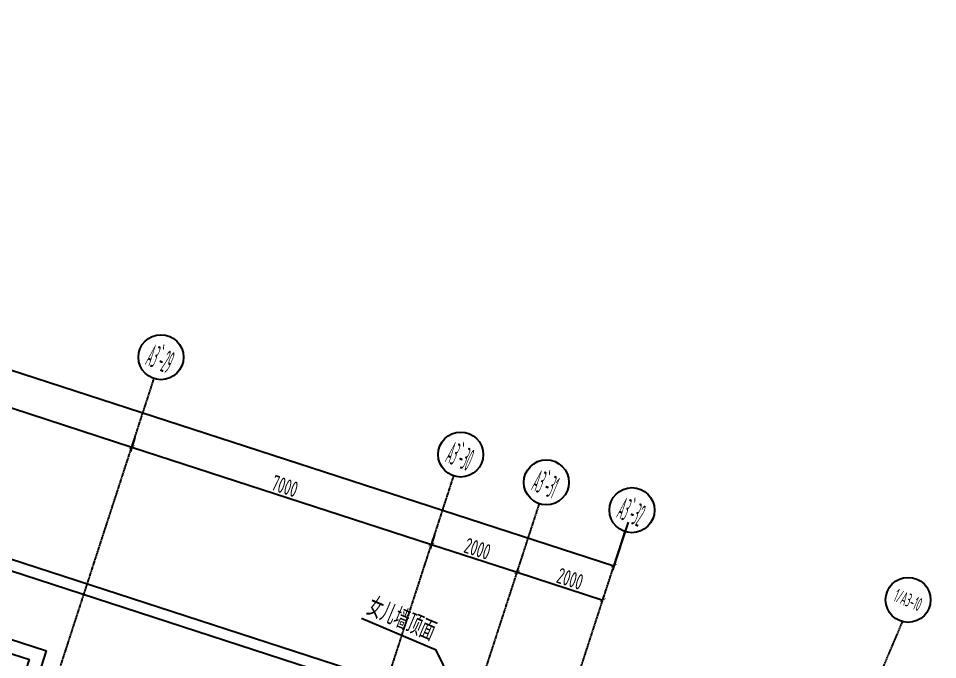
# Model space of a CAD drawing. Extents: x 11778731 to 12222456, y -6694179 to -6314888.
# Drawn here: x 11967860 to 11988277, y -6390687 to -6376440 of the extents above; entities that cross this region are included whole.
import ezdxf
from ezdxf.enums import TextEntityAlignment as Align

# ---------------------------------------------------------------- set-up
doc = ezdxf.new("R2010")
doc.units = 0
doc.header["$LTSCALE"] = 10
doc.header["$MEASUREMENT"] = 0
doc.linetypes.add('A3-RG-axis-100$0$CENTER', pattern=[2, 1.25, -0.25, 0.25, -0.25])
for name, color, linetype in [('A3-RG-axis-100$0$A-DIMS-100', 1, 'Continuous'), ('A3-RG-axis-100$0$A-GRID', 1, 'A3-RG-axis-100$0$CENTER'), ('A3-RG-axis-100$0$A-SYMB', 4, 'Continuous'), ('A3-RI-RF(顶视)$0$A-ROOF-EDGE', 2, 'Continuous'), ('A3-RI-RF(顶视)$0$A3-RM-RF$0$0P-1', 191, 'Continuous'), ('A3-RI-RF(顶视)$0$A3-SYMB-RF-100$0$A-SYMB', 4, 'Continuous'), ('A3-RI-RF(顶视)$0$A3-SYMB-RF-100$0$A-SYMB-AREA', 4, 'Continuous'), ('A3-RI-RF(顶视)$0$A3-SYMB-RF-100$0$A-SYMB-NAME', 4, 'Continuous'), ('A3-RI-RF(顶视)$0$A3-SYMB-RF-100$0$A-SYMB-NAME-E', 4, 'Continuous')]:
    doc.layers.add(name, color=color, linetype=linetype)
doc.styles.add('A3-RG-axis-100$0$$0$XD2008', font='xd-hzs.shx', dxfattribs={"width": 0.7, "bigfont": 'xd-hztxt.shx'})
doc.styles.add('A3-RG-axis-100$0$ECADI', font='hzs.shx', dxfattribs={"width": 0.7, "bigfont": 'hztxt.shx'})
doc.styles.add('A3-RG-axis-100$0$XD2008', font='xd-hzs.shx', dxfattribs={"width": 0.7, "bigfont": 'xd-hztxt.shx'})
doc.styles.add('A3-RI-RF(顶视)$0$A3-SYMB-RF-100$0$ECADI', font='hzs.shx', dxfattribs={"width": 0.7, "bigfont": 'hztxt.shx'})
doc.dimstyles.new('A3-RG-axis-100$0$XD100$0', dxfattribs={"dimscale": 100, "dimtxt": 3.5, "dimasz": 1, "dimexe": 1, "dimexo": 2, "dimgap": 0.5, "dimtad": 1, "dimdec": 0, "dimdsep": 46, "dimtxsty": 'A3-RG-axis-100$0$XD2008', "dimblk1": 'A3-RG-axis-100$0$_ARCHTICK', "dimblk2": 'A3-RG-axis-100$0$_ARCHTICK', "dimsah": 1, "dimcen": 2.5, "dimclrt": 4, "dimaunit": 1, "dimadec": 0, "dimazin": 0, "dimtfac": 1, "dimtdec": 0, "dimtix": 1, "dimtmove": 0, "dimatfit": 3, "dimfxl": 0, "dimtolj": 1, "dimtzin": 0, "dimarcsym": 0})

# ---------------------------------------------------------------- blocks, each defined once
blk = doc.blocks.new('A3-RG-axis-100$0$_ARCHTICK')
at = {"color": 0, "linetype": 'ByBlock', "const_width": 0.15}
blk.add_lwpolyline([(-0.5, -0.5), (0.5, 0.5)], dxfattribs=at)
blk = doc.blocks.new('*D103')
at = {"layer": 'A3-RG-axis-100$0$A-DIMS-100', "color": 0, "lineweight": -2}
for p, q in [((11961887, -6382974), (11961788, -6383279)), ((11961819, -6383184), (11970378, -6385965)), ((11970447, -6385755), (11970347, -6386060))]:
    blk.add_line(p, q, dxfattribs=at)
at = {"layer": 'Defpoints', "color": 0}
for p in [(11961949, -6382783), (11970508, -6385565), (11970378, -6385965)]:
    blk.add_point(p, dxfattribs=at)
at = {"layer": 'A3-RG-axis-100$0$A-DIMS-100', "color": 0, "lineweight": -2, "xscale": 100, "yscale": 100, "zscale": 100}
for p, rotation in [((11961819, -6383184), 162.0000000004873), ((11970378, -6385965), 342.0000000004872)]:
    blk.add_blockref('A3-RG-axis-100$0$_ARCHTICK', p, dxfattribs=dict(at, rotation=rotation))
at = {"layer": 'A3-RG-axis-100$0$A-DIMS-100', "color": 4, "insert": (11966168, -6384360), "char_height": 350, "attachment_point": 5, "rotation": 342, "style": 'A3-RG-axis-100$0$XD2008'}
blk.add_mtext('\\A1;9000', dxfattribs=at)
blk = doc.blocks.new('*D58')
at = {"layer": 'A3-RG-axis-100$0$A-DIMS-100', "color": 0, "lineweight": -2}
for p, q in [((11918409, -6371163), (11919299, -6368422)), ((11919269, -6368517), (11981087, -6388603)), ((11981403, -6387632), (11981056, -6388698))]:
    blk.add_line(p, q, dxfattribs=at)
at = {"layer": 'Defpoints', "color": 0}
for p in [(11918347, -6371353), (11981464, -6387442), (11981087, -6388603)]:
    blk.add_point(p, dxfattribs=at)
at = {"layer": 'A3-RG-axis-100$0$A-DIMS-100', "color": 0, "lineweight": -2, "xscale": 100, "yscale": 100, "zscale": 100}
for p, rotation in [((11919269, -6368517), 162.0000000004873), ((11981087, -6388603), 342.0000000004872)]:
    blk.add_blockref('A3-RG-axis-100$0$_ARCHTICK', p, dxfattribs=dict(at, rotation=rotation))
at = {"layer": 'A3-RG-axis-100$0$A-DIMS-100', "color": 4, "insert": (11950247, -6378346), "char_height": 350, "attachment_point": 5, "rotation": 342, "style": 'A3-RG-axis-100$0$XD2008'}
blk.add_mtext('\\A1;65000', dxfattribs=at)
blk = doc.blocks.new('*D60')
at = {"layer": 'A3-RG-axis-100$0$A-DIMS-100', "color": 0, "lineweight": -2}
for p, q in [((11970447, -6385755), (11970347, -6386060)), ((11970378, -6385965), (11977036, -6388128)), ((11977104, -6387918), (11977005, -6388223))]:
    blk.add_line(p, q, dxfattribs=at)
at = {"layer": 'Defpoints', "color": 0}
for p in [(11970508, -6385565), (11977166, -6387728), (11977036, -6388128)]:
    blk.add_point(p, dxfattribs=at)
at = {"layer": 'A3-RG-axis-100$0$A-DIMS-100', "color": 0, "lineweight": -2, "xscale": 100, "yscale": 100, "zscale": 100}
for p, rotation in [((11970378, -6385965), 161.999999999888), ((11977036, -6388128), 341.999999999888)]:
    blk.add_blockref('A3-RG-axis-100$0$_ARCHTICK', p, dxfattribs=dict(at, rotation=rotation))
at = {"layer": 'A3-RG-axis-100$0$A-DIMS-100', "color": 4, "insert": (11973777, -6386833), "char_height": 350, "attachment_point": 5, "rotation": 342, "style": 'A3-RG-axis-100$0$XD2008'}
blk.add_mtext('\\A1;7000', dxfattribs=at)
blk = doc.blocks.new('*D61')
at = {"layer": 'A3-RG-axis-100$0$A-DIMS-100', "color": 0, "lineweight": -2}
for p, q in [((11977036, -6388128), (11978938, -6388746)), ((11977040, -6388117), (11977067, -6388033)), ((11978942, -6388735), (11978969, -6388651))]:
    blk.add_line(p, q, dxfattribs=at)
at = {"layer": 'Defpoints', "color": 0}
for p in [(11976978, -6388307), (11978938, -6388746), (11978880, -6388925)]:
    blk.add_point(p, dxfattribs=at)
at = {"layer": 'A3-RG-axis-100$0$A-DIMS-100', "color": 0, "lineweight": -2, "xscale": 100, "yscale": 100, "zscale": 100}
for p, rotation in [((11977036, -6388128), 161.9999999999069), ((11978938, -6388746), 341.9999999999069)]:
    blk.add_blockref('A3-RG-axis-100$0$_ARCHTICK', p, dxfattribs=dict(at, rotation=rotation))
at = {"layer": 'A3-RG-axis-100$0$A-DIMS-100', "color": 4, "insert": (11978056, -6388223), "char_height": 350, "attachment_point": 5, "rotation": 342, "style": 'A3-RG-axis-100$0$XD2008'}
blk.add_mtext('\\A1;2000', dxfattribs=at)
blk = doc.blocks.new('*D62')
at = {"layer": 'A3-RG-axis-100$0$A-DIMS-100', "color": 0, "lineweight": -2}
for p, q in [((11978938, -6388746), (11980840, -6389364)), ((11978948, -6388714), (11978969, -6388651)), ((11980851, -6389332), (11980871, -6389269))]:
    blk.add_line(p, q, dxfattribs=at)
at = {"layer": 'Defpoints', "color": 0}
for p in [(11978887, -6388904), (11980840, -6389364), (11980789, -6389522)]:
    blk.add_point(p, dxfattribs=at)
at = {"layer": 'A3-RG-axis-100$0$A-DIMS-100', "color": 0, "lineweight": -2, "xscale": 100, "yscale": 100, "zscale": 100}
for p, rotation in [((11978938, -6388746), 161.9999999998867), ((11980840, -6389364), 341.9999999998867)]:
    blk.add_blockref('A3-RG-axis-100$0$_ARCHTICK', p, dxfattribs=dict(at, rotation=rotation))
at = {"layer": 'A3-RG-axis-100$0$A-DIMS-100', "color": 4, "insert": (11980113, -6388891), "char_height": 350, "attachment_point": 5, "rotation": 342, "style": 'A3-RG-axis-100$0$XD2008'}
blk.add_mtext('\\A1;2000', dxfattribs=at)
blk = doc.blocks.new('A3-RG-axis-100$0$$0$ECADI-TAG-GRID')
at = {"color": 13}
blk.add_circle((0, 0), 5, dxfattribs=at)
at = {"style": 'A3-RG-axis-100$0$$0$XD2008', "width": 0.7}
blk.add_attdef('GRID', text='', height=5, dxfattribs=at).set_placement((0, 0), align=Align.MIDDLE)
blk = doc.blocks.new('A3-RG-axis-100$0$ECADI-TAG-GRID')
at = {"color": 13}
blk.add_circle((0, 0), 5, dxfattribs=at)
at = {"style": 'A3-RG-axis-100$0$XD2008', "width": 0.7}
blk.add_attdef('GRID', text='', height=5, dxfattribs=at).set_placement((0, 0), align=Align.MIDDLE)
blk = doc.blocks.new('A3-RI-RF(顶视)$0$A3-SYMB-RF-100$0$ECADI-TAG-ROOM')
at = {"layer": 'A3-RI-RF(顶视)$0$A3-SYMB-RF-100$0$A-SYMB-AREA', "style": 'A3-RI-RF(顶视)$0$A3-SYMB-RF-100$0$ECADI', "width": 0.7}
blk.add_attdef('340M2', text='', height=2.5, dxfattribs=at).set_placement((7.17, -1.75), align=Align.MIDDLE_LEFT)
at = {"layer": 'A3-RI-RF(顶视)$0$A3-SYMB-RF-100$0$A-SYMB-NAME', "style": 'A3-RI-RF(顶视)$0$A3-SYMB-RF-100$0$ECADI', "width": 0.7}
blk.add_attdef('CHINESENAME', (-5.13, 0.09), '', height=4.5, dxfattribs=at)
at = {"layer": 'A3-RI-RF(顶视)$0$A3-SYMB-RF-100$0$A-SYMB-NAME-E', "style": 'A3-RI-RF(顶视)$0$A3-SYMB-RF-100$0$ECADI', "width": 0.7}
for tag, p in [('ENGLISHHIGH', (-5.13, 8.04)), ('ENGLISHLOW', (-5.13, 4.84))]:
    blk.add_attdef(tag, p, '', height=2.5, dxfattribs=at)
blk = doc.blocks.new('A3-RI-RF(顶视)')
at = {"layer": 'A3-RI-RF(顶视)$0$A-ROOF-EDGE', "color": 6}
for p, q in [((11907807.2, -6368991.6), (11978189, -6391860.1)), ((11907947.8, -6369300.2), (11978111.7, -6392097.8))]:
    blk.add_line(p, q, dxfattribs=at)
at = {"layer": 'A3-RI-RF(顶视)$0$A3-RM-RF$0$0P-1'}
for p, q in [((11952222.9, -6385210.6), (11968485.9, -6390494.8)), ((11952130.2, -6385496), (11968107.9, -6390687.4)), ((11963756.5, -6405049.5), (11968485.9, -6390494.8)), ((11963472.7, -6404952), (11968107.9, -6390687.4))]:
    blk.add_line(p, q, dxfattribs=at)
at = {"layer": 'A3-RI-RF(顶视)$0$A3-SYMB-RF-100$0$A-SYMB'}
blk.add_lwpolyline([(11977759.9, -6391751.8), (11977142.6, -6390479.1), (11975478.2, -6389772.6)], dxfattribs=at)
ref = blk.add_blockref('A3-RI-RF(顶视)$0$A3-SYMB-RF-100$0$ECADI-TAG-ROOM', (11976029, -6389888.7), dxfattribs=dict(at, xscale=99.99999999989046, yscale=100.0000000001164, rotation=337))
ref.add_attrib('CHINESENAME', '女儿墙顶面', (11975560.7, -6389680.4), dxfattribs={"height": 450, "rotation": 337, "style": 'A3-RI-RF(顶视)$0$A3-SYMB-RF-100$0$ECADI', "width": 0.7})
blk = doc.blocks.new('A3-RG-axis-100')
at = {"layer": 'A3-RG-axis-100$0$A-GRID'}
for p, q in [((11964138.4, -6405169.6), (11970872.8, -6384443.3)), ((11970795.8, -6407332.7), (11977530.2, -6386606.4)), ((11972697.9, -6407950.8), (11979432.3, -6387224.4)), ((11974600, -6408568.8), (11981334.4, -6387842.5)), ((11987492, -6389843.2), (11971114.4, -6428426.5))]:
    blk.add_line(p, q, dxfattribs=at)
at = {"layer": 'A3-RG-axis-100$0$A-SYMB'}
ref = blk.add_blockref('A3-RG-axis-100$0$ECADI-TAG-GRID', (11971027.3, -6383967.8), dxfattribs=dict(at, xscale=99.99999999999999, yscale=99.99999999999999, zscale=100, rotation=336.9999999998927))
ref.add_attrib('GRID', 'A3`-29', dxfattribs={"layer": '0', "height": 500, "rotation": 337, "style": 'A3-RG-axis-100$0$ECADI', "width": 0.3}).set_placement((11971027.3, -6383967.8), align=Align.MIDDLE)
ref = blk.add_blockref('A3-RG-axis-100$0$ECADI-TAG-GRID', (11977684.7, -6386130.9), dxfattribs=dict(at, xscale=99.99999999999999, yscale=99.99999999999999, zscale=100, rotation=336.9999999998927))
ref.add_attrib('GRID', 'A3`-30', dxfattribs={"layer": '0', "height": 500, "rotation": 337, "style": 'A3-RG-axis-100$0$ECADI', "width": 0.3}).set_placement((11977684.7, -6386130.9), align=Align.MIDDLE)
ref = blk.add_blockref('A3-RG-axis-100$0$ECADI-TAG-GRID', (11979586.8, -6386748.9), dxfattribs=dict(at, xscale=99.99999999999999, yscale=99.99999999999999, zscale=100, rotation=336.9999999998927))
ref.add_attrib('GRID', 'A3`-31', dxfattribs={"layer": '0', "height": 500, "rotation": 337, "style": 'A3-RG-axis-100$0$ECADI', "width": 0.3}).set_placement((11979586.8, -6386748.9), align=Align.MIDDLE)
ref = blk.add_blockref('A3-RG-axis-100$0$ECADI-TAG-GRID', (11981488.9, -6387366.9), dxfattribs=dict(at, xscale=99.99999999999999, yscale=99.99999999999999, zscale=100, rotation=336.9999999998927))
ref.add_attrib('GRID', 'A3`-32', dxfattribs={"layer": '0', "height": 500, "rotation": 337, "style": 'A3-RG-axis-100$0$ECADI', "width": 0.3}).set_placement((11981488.9, -6387366.9), align=Align.MIDDLE)
ref = blk.add_blockref('A3-RG-axis-100$0$$0$ECADI-TAG-GRID', (11987621.3, -6389360.2), dxfattribs=dict(at, xscale=100, yscale=100, zscale=100, rotation=337))
ref.add_attrib('GRID', '1/A3-10', dxfattribs={"layer": '0', "height": 300, "rotation": 337, "style": 'A3-RG-axis-100$0$$0$XD2008', "width": 0.5}).set_placement((11987621.3, -6389360.2), align=Align.MIDDLE)
at = {"layer": 'A3-RG-axis-100$0$A-DIMS-100'}
for base, p1, p2, picture, middle in [((11981087.2, -6388603.3), (11918347.2, -6371352.8), (11981464.5, -6387442.1), '*D58', (11950247.4, -6378346.3)), ((11970378.4, -6385965), (11961948.9, -6382783.5), (11970508.4, -6385564.6), '*D103', (11966168.1, -6384360.4))]:
    dim = blk.add_linear_dim(base=base, p1=p1, p2=p2, angle=342, dimstyle='A3-RG-axis-100$0$XD100$0', override={"dimasz": 1}, dxfattribs=at)
    dim.commit()
    dim.dimension.update_dxf_attribs({"geometry": picture, "text_midpoint": middle})
dim = blk.add_aligned_dim(p1=(11970508.4, -6385564.6), p2=(11977165.8, -6387727.7), distance=-420.9, text='7000', dimstyle='A3-RG-axis-100$0$XD100$0', override={"dimasz": 1}, dxfattribs=at)
dim.commit()
dim.dimension.update_dxf_attribs({"geometry": '*D60', "text_midpoint": (11973776.6, -6386832.5)})
for base, p1, p2, picture, middle in [((11978937.9, -6388746.1), (11976977.7, -6388306.7), (11978879.8, -6388924.8), '*D61', (11977986.8, -6388437.1)), ((11980840, -6389364.2), (11978886.6, -6388903.9), (11980788.7, -6389521.9), '*D62', (11980043.8, -6389105.4))]:
    dim = blk.add_linear_dim(base=base, p1=p1, p2=p2, angle=342, text='2000', dimstyle='A3-RG-axis-100$0$XD100$0', override={"dimasz": 1}, dxfattribs=at)
    dim.commit()
    dim.dimension.update_dxf_attribs({"geometry": picture, "text_midpoint": middle, "dimtype": 129})

msp = doc.modelspace()

# ---------------------------------------------------------------- block references
for name in ['A3-RI-RF(顶视)', 'A3-RG-axis-100']:
    msp.add_blockref(name, (0, 0))

doc.saveas('drawing.dxf')
